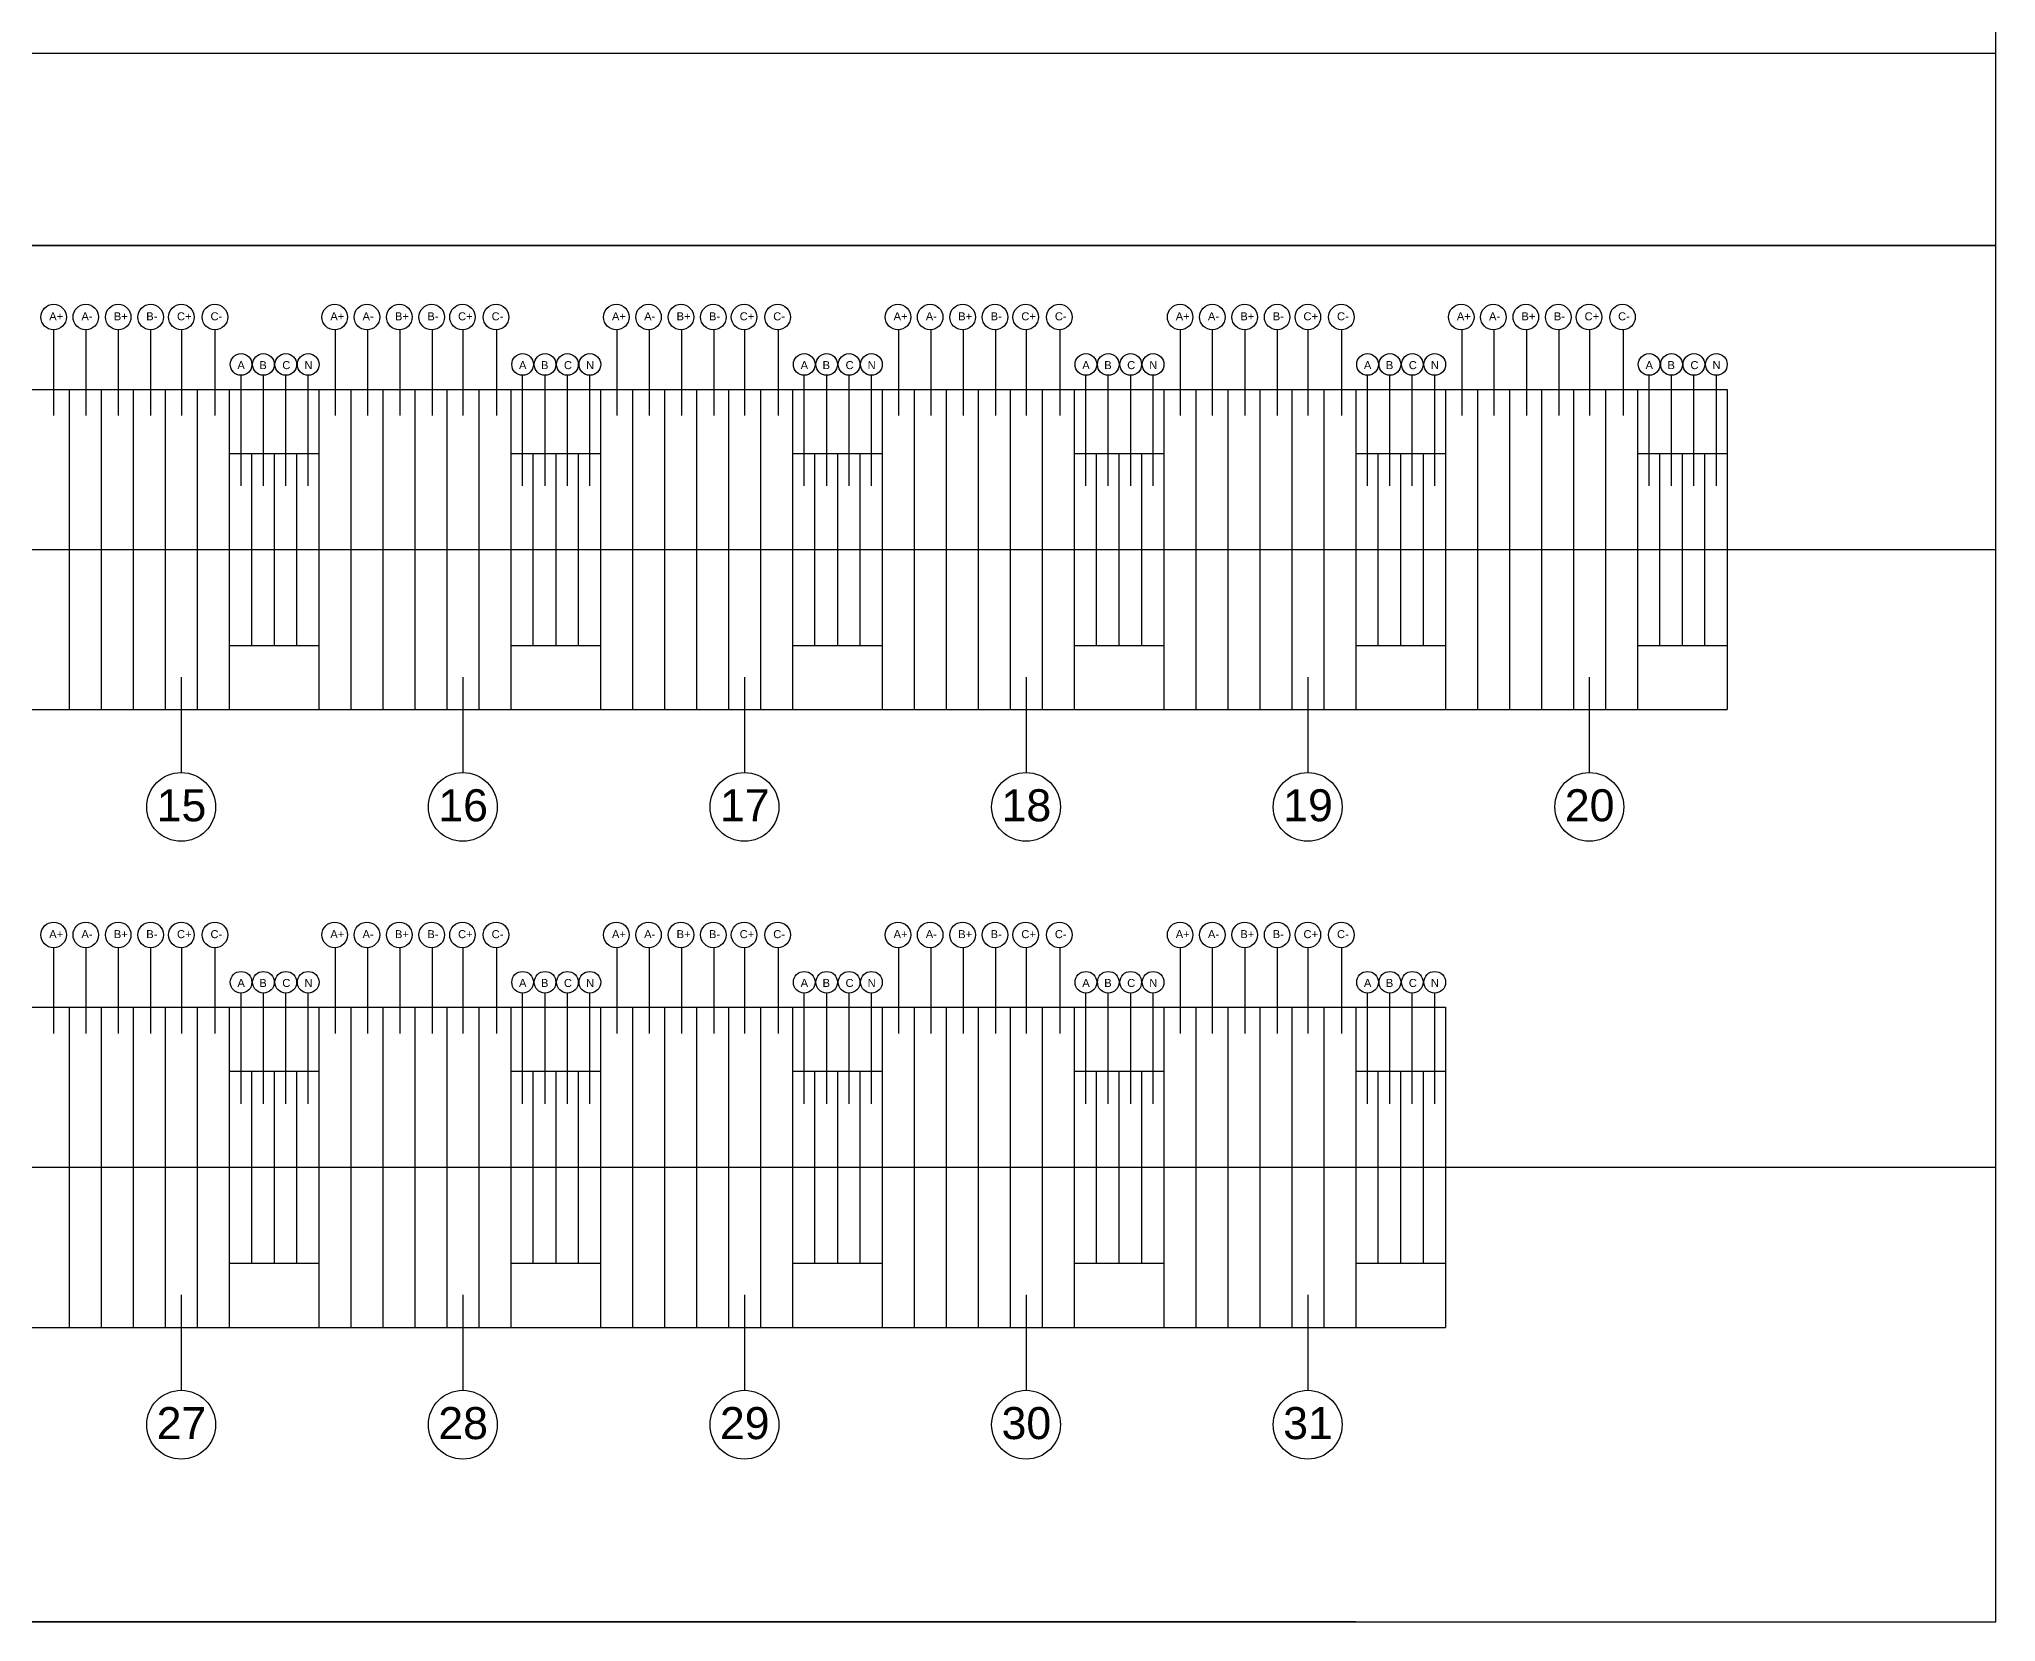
# Model space of a CAD drawing. Header units: millimetres. Extents: x 4250 to 10506, y 600 to 2800.
# Drawn here: x 9807 to 10418, y 600 to 1094 of the extents above; entities that cross this region are included whole.
import ezdxf

# ---------------------------------------------------------------- set-up
doc = ezdxf.new("R2010")
doc.units = ezdxf.units.MM
doc.styles.get("Standard").update_dxf_attribs({"font": 'arial.ttf'})

msp = doc.modelspace()

# ---------------------------------------------------------------- linework, layer by layer
for p, q in [((10418.16, 599.808), (10418.16, 2799.808)), ((9278.16, 1089.808), (10158.16, 1089.808)), ((9278.16, 1029.808), (10158.16, 1029.808)), ((9811.264, 1003.41), (9811.264, 976.652)), ((9821.324, 1003.41), (9821.324, 976.652)), ((9831.452, 1003.41), (9831.452, 976.652)), ((9841.581, 1003.41), (9841.581, 976.652)), ((9851.184, 1003.41), (9851.184, 976.652)), ((9861.663, 1003.41), (9861.663, 976.652)), ((9899.264, 1003.41), (9899.264, 976.652)), ((9909.324, 1003.41), (9909.324, 976.652)), ((9919.452, 1003.41), (9919.452, 976.652)), ((9929.581, 1003.41), (9929.581, 976.652)), ((9939.184, 1003.41), (9939.184, 976.652)), ((9949.663, 1003.41), (9949.663, 976.652)), ((9987.264, 1003.41), (9987.264, 976.652)), ((9997.324, 1003.41), (9997.324, 976.652)), ((10007.452, 1003.41), (10007.452, 976.652)), ((10017.581, 1003.41), (10017.581, 976.652)), ((10027.184, 1003.41), (10027.184, 976.652)), ((10037.663, 1003.41), (10037.663, 976.652)), ((10075.264, 1003.41), (10075.264, 976.652)), ((10085.324, 1003.41), (10085.324, 976.652)), ((10095.452, 1003.41), (10095.452, 976.652)), ((10105.581, 1003.41), (10105.581, 976.652)), ((10115.184, 1003.41), (10115.184, 976.652)), ((10125.663, 1003.41), (10125.663, 976.652)), ((10163.264, 1003.41), (10163.264, 976.652)), ((10173.324, 1003.41), (10173.324, 976.652)), ((10183.452, 1003.41), (10183.452, 976.652)), ((10193.581, 1003.41), (10193.581, 976.652)), ((10203.184, 1003.41), (10203.184, 976.652)), ((10213.663, 1003.41), (10213.663, 976.652)), ((10251.264, 1003.41), (10251.264, 976.652)), ((10261.324, 1003.41), (10261.324, 976.652)), ((10271.452, 1003.41), (10271.452, 976.652)), ((10281.581, 1003.41), (10281.581, 976.652)), ((10291.184, 1003.41), (10291.184, 976.652)), ((10301.663, 1003.41), (10301.663, 976.652)), ((9278.16, 984.808), (10158.16, 984.808)), ((9278.16, 984.808), (10158.16, 984.808)), ((9816.16, 984.808), (9816.16, 884.808)), ((9826.16, 984.808), (9826.16, 884.808)), ((9836.16, 984.808), (9836.16, 884.808)), ((9846.16, 984.808), (9846.16, 884.808)), ((9856.16, 984.808), (9856.16, 884.808)), ((9866.16, 984.808), (9866.16, 884.808)), ((9904.16, 984.808), (9904.16, 884.808)), ((9914.16, 984.808), (9914.16, 884.808)), ((9924.16, 984.808), (9924.16, 884.808)), ((9934.16, 984.808), (9934.16, 884.808)), ((9944.16, 984.808), (9944.16, 884.808)), ((9954.16, 984.808), (9954.16, 884.808)), ((9992.16, 984.808), (9992.16, 884.808)), ((10002.16, 984.808), (10002.16, 884.808)), ((10012.16, 984.808), (10012.16, 884.808)), ((10022.16, 984.808), (10022.16, 884.808)), ((10032.16, 984.808), (10032.16, 884.808)), ((10042.16, 984.808), (10042.16, 884.808)), ((10080.16, 984.808), (10080.16, 884.808)), ((10090.16, 984.808), (10090.16, 884.808)), ((10100.16, 984.808), (10100.16, 884.808)), ((10110.16, 984.808), (10110.16, 884.808)), ((10120.16, 984.808), (10120.16, 884.808)), ((10130.16, 984.808), (10130.16, 884.808)), ((10168.16, 984.808), (10168.16, 884.808)), ((10178.16, 984.808), (10178.16, 884.808)), ((10188.16, 984.808), (10188.16, 884.808)), ((10198.16, 984.808), (10198.16, 884.808)), ((10208.16, 984.808), (10208.16, 884.808)), ((10218.16, 984.808), (10218.16, 884.808)), ((10256.16, 984.808), (10256.16, 884.808)), ((10266.16, 984.808), (10266.16, 884.808)), ((10276.16, 984.808), (10276.16, 884.808)), ((10286.16, 984.808), (10286.16, 884.808)), ((10296.16, 984.808), (10296.16, 884.808)), ((10306.16, 984.808), (10306.16, 884.808)), ((9164.149, 934.808), (10289.554, 934.808)), ((9278.16, 884.808), (10158.16, 884.808)), ((9811.264, 810.41), (9811.264, 783.652)), ((9821.324, 810.41), (9821.324, 783.652)), ((9831.452, 810.41), (9831.452, 783.652)), ((9841.581, 810.41), (9841.581, 783.652)), ((9851.184, 810.41), (9851.184, 783.652)), ((9861.663, 810.41), (9861.663, 783.652)), ((9899.264, 810.41), (9899.264, 783.652)), ((9909.324, 810.41), (9909.324, 783.652)), ((9919.452, 810.41), (9919.452, 783.652)), ((9929.581, 810.41), (9929.581, 783.652)), ((9939.184, 810.41), (9939.184, 783.652)), ((9949.663, 810.41), (9949.663, 783.652)), ((9987.264, 810.41), (9987.264, 783.652)), ((9997.324, 810.41), (9997.324, 783.652)), ((10007.452, 810.41), (10007.452, 783.652)), ((10017.581, 810.41), (10017.581, 783.652)), ((10027.184, 810.41), (10027.184, 783.652)), ((10037.663, 810.41), (10037.663, 783.652)), ((10075.264, 810.41), (10075.264, 783.652)), ((10085.324, 810.41), (10085.324, 783.652)), ((10095.452, 810.41), (10095.452, 783.652)), ((10105.581, 810.41), (10105.581, 783.652)), ((10115.184, 810.41), (10115.184, 783.652)), ((10125.663, 810.41), (10125.663, 783.652)), ((10163.264, 810.41), (10163.264, 783.652)), ((10173.324, 810.41), (10173.324, 783.652)), ((10183.452, 810.41), (10183.452, 783.652)), ((10193.581, 810.41), (10193.581, 783.652)), ((10203.184, 810.41), (10203.184, 783.652)), ((10213.663, 810.41), (10213.663, 783.652)), ((9278.16, 791.808), (10158.16, 791.808)), ((9278.16, 791.808), (10158.16, 791.808)), ((9816.16, 791.808), (9816.16, 691.808)), ((9826.16, 791.808), (9826.16, 691.808)), ((9836.16, 791.808), (9836.16, 691.808)), ((9846.16, 791.808), (9846.16, 691.808)), ((9856.16, 791.808), (9856.16, 691.808)), ((9866.16, 791.808), (9866.16, 691.808)), ((9904.16, 791.808), (9904.16, 691.808)), ((9914.16, 791.808), (9914.16, 691.808)), ((9924.16, 791.808), (9924.16, 691.808)), ((9934.16, 791.808), (9934.16, 691.808)), ((9944.16, 791.808), (9944.16, 691.808)), ((9954.16, 791.808), (9954.16, 691.808)), ((9992.16, 791.808), (9992.16, 691.808)), ((10002.16, 791.808), (10002.16, 691.808)), ((10012.16, 791.808), (10012.16, 691.808)), ((10022.16, 791.808), (10022.16, 691.808)), ((10032.16, 791.808), (10032.16, 691.808)), ((10042.16, 791.808), (10042.16, 691.808)), ((10080.16, 791.808), (10080.16, 691.808)), ((10090.16, 791.808), (10090.16, 691.808)), ((10100.16, 791.808), (10100.16, 691.808)), ((10110.16, 791.808), (10110.16, 691.808)), ((10120.16, 791.808), (10120.16, 691.808)), ((10130.16, 791.808), (10130.16, 691.808)), ((10168.16, 791.808), (10168.16, 691.808)), ((10178.16, 791.808), (10178.16, 691.808)), ((10188.16, 791.808), (10188.16, 691.808)), ((10198.16, 791.808), (10198.16, 691.808)), ((10208.16, 791.808), (10208.16, 691.808)), ((10218.16, 791.808), (10218.16, 691.808)), ((9164.149, 741.808), (10289.554, 741.808)), ((9278.16, 691.808), (10158.16, 691.808)), ((10218.16, 599.808), (9218.16, 599.808))]:
    msp.add_line(p, q)
at = {"color": 1}
for p, q in [((9866.16, 984.808), (9866.16, 884.808)), ((9866.16, 984.808), (9866.16, 884.808)), ((9894.16, 984.808), (9894.16, 884.808)), ((9954.16, 984.808), (9954.16, 884.808)), ((9954.16, 984.808), (9954.16, 884.808)), ((9982.16, 984.808), (9982.16, 884.808)), ((10042.16, 984.808), (10042.16, 884.808)), ((10042.16, 984.808), (10042.16, 884.808)), ((10070.16, 984.808), (10070.16, 884.808)), ((10130.16, 984.808), (10130.16, 884.808)), ((10130.16, 984.808), (10130.16, 884.808)), ((10158.16, 984.808), (10158.16, 884.808)), ((10158.16, 984.808), (10158.16, 884.808)), ((10218.16, 984.808), (10218.16, 884.808)), ((10218.16, 984.808), (10218.16, 884.808)), ((10246.16, 984.808), (10246.16, 884.808)), ((10306.16, 984.808), (10306.16, 884.808)), ((10306.16, 984.808), (10306.16, 884.808)), ((10334.16, 984.808), (10334.16, 884.808)), ((9866.16, 791.808), (9866.16, 691.808)), ((9866.16, 791.808), (9866.16, 691.808)), ((9894.16, 791.808), (9894.16, 691.808)), ((9954.16, 791.808), (9954.16, 691.808)), ((9954.16, 791.808), (9954.16, 691.808)), ((9982.16, 791.808), (9982.16, 691.808)), ((10042.16, 791.808), (10042.16, 691.808)), ((10042.16, 791.808), (10042.16, 691.808)), ((10070.16, 791.808), (10070.16, 691.808)), ((10130.16, 791.808), (10130.16, 691.808)), ((10130.16, 791.808), (10130.16, 691.808)), ((10158.16, 791.808), (10158.16, 691.808)), ((10158.16, 791.808), (10158.16, 691.808)), ((10218.16, 791.808), (10218.16, 691.808)), ((10218.16, 791.808), (10218.16, 691.808)), ((10246.16, 791.808), (10246.16, 691.808))]:
    msp.add_line(p, q, dxfattribs=at)
for centre in [(9811.264, 1007.401), (9821.324, 1007.401), (9831.452, 1007.401), (9841.581, 1007.401), (9851.184, 1007.401), (9861.663, 1007.401), (9899.103, 1007.398), (9909.163, 1007.398), (9919.291, 1007.398), (9929.42, 1007.398), (9939.023, 1007.398), (9949.502, 1007.398), (9987.103, 1007.401), (9997.163, 1007.401), (10007.291, 1007.401), (10017.42, 1007.401), (10027.023, 1007.401), (10037.502, 1007.401), (10075.103, 1007.401), (10085.163, 1007.401), (10095.291, 1007.401), (10105.42, 1007.401), (10115.023, 1007.401), (10125.502, 1007.401), (10163.264, 1007.401), (10173.324, 1007.401), (10183.452, 1007.401), (10193.581, 1007.401), (10203.184, 1007.401), (10213.663, 1007.401), (10251.103, 1007.398), (10261.163, 1007.398), (10271.291, 1007.398), (10281.42, 1007.398), (10291.023, 1007.398), (10301.502, 1007.398), (9811.264, 814.401), (9821.324, 814.401), (9831.452, 814.401), (9841.581, 814.401), (9851.184, 814.401), (9861.663, 814.401), (9899.103, 814.398), (9909.163, 814.398), (9919.291, 814.398), (9929.42, 814.398), (9939.023, 814.398), (9949.502, 814.398), (9987.103, 814.401), (9997.163, 814.401), (10007.291, 814.401), (10017.42, 814.401), (10027.023, 814.401), (10037.502, 814.401), (10075.103, 814.401), (10085.163, 814.401), (10095.291, 814.401), (10105.42, 814.401), (10115.023, 814.401), (10125.502, 814.401), (10163.264, 814.401), (10173.324, 814.401), (10183.452, 814.401), (10193.581, 814.401), (10203.184, 814.401), (10213.663, 814.401)]:
    msp.add_circle(centre, 3.991)
at = {"layer": 'Defpoints'}
for p, q in [((10158.16, 1089.808), (10418.16, 1089.808)), ((10418.16, 1029.808), (9278.16, 1029.808)), ((9278.16, 1029.808), (10418.16, 1029.808)), ((9869.822, 954.651), (9869.822, 989.208)), ((9876.822, 954.651), (9876.822, 989.208)), ((9883.822, 954.651), (9883.822, 989.208)), ((9890.822, 954.651), (9890.822, 989.208)), ((9957.822, 954.651), (9957.822, 989.208)), ((9964.822, 954.651), (9964.822, 989.208)), ((9971.822, 954.651), (9971.822, 989.208)), ((9978.822, 954.651), (9978.822, 989.208)), ((10045.822, 954.651), (10045.822, 989.208)), ((10052.822, 954.651), (10052.822, 989.208)), ((10059.822, 954.651), (10059.822, 989.208)), ((10066.822, 954.651), (10066.822, 989.208)), ((10133.822, 954.651), (10133.822, 989.208)), ((10140.822, 954.651), (10140.822, 989.208)), ((10147.822, 954.651), (10147.822, 989.208)), ((10154.822, 954.651), (10154.822, 989.208)), ((10158.16, 984.808), (10334.16, 984.808)), ((10221.822, 954.651), (10221.822, 989.208)), ((10228.822, 954.651), (10228.822, 989.208)), ((10235.822, 954.651), (10235.822, 989.208)), ((10242.822, 954.651), (10242.822, 989.208)), ((10309.822, 954.651), (10309.822, 989.208)), ((10316.822, 954.651), (10316.822, 989.208)), ((10323.822, 954.651), (10323.822, 989.208)), ((10330.822, 954.651), (10330.822, 989.208)), ((9866.16, 964.808), (9894.16, 964.808)), ((9873.16, 904.808), (9873.16, 964.808)), ((9880.16, 964.808), (9880.16, 904.808)), ((9887.16, 964.808), (9887.16, 904.808)), ((9894.16, 964.808), (9894.16, 904.808)), ((9954.16, 964.808), (9982.16, 964.808)), ((9961.16, 904.808), (9961.16, 964.808)), ((9968.16, 964.808), (9968.16, 904.808)), ((9975.16, 964.808), (9975.16, 904.808)), ((9982.16, 964.808), (9982.16, 904.808)), ((10042.16, 964.808), (10070.16, 964.808)), ((10049.16, 904.808), (10049.16, 964.808)), ((10056.16, 964.808), (10056.16, 904.808)), ((10063.16, 964.808), (10063.16, 904.808)), ((10070.16, 964.808), (10070.16, 904.808)), ((10130.16, 964.808), (10158.16, 964.808)), ((10137.16, 904.808), (10137.16, 964.808)), ((10144.16, 964.808), (10144.16, 904.808)), ((10151.16, 964.808), (10151.16, 904.808)), ((10158.16, 964.808), (10158.16, 904.808)), ((10218.16, 964.808), (10246.16, 964.808)), ((10225.16, 904.808), (10225.16, 964.808)), ((10232.16, 964.808), (10232.16, 904.808)), ((10239.16, 964.808), (10239.16, 904.808)), ((10246.16, 964.808), (10246.16, 904.808)), ((10306.16, 964.808), (10334.16, 964.808)), ((10313.16, 904.808), (10313.16, 964.808)), ((10320.16, 964.808), (10320.16, 904.808)), ((10327.16, 964.808), (10327.16, 904.808)), ((10334.16, 964.808), (10334.16, 904.808)), ((10289.554, 934.808), (10418.16, 934.808)), ((9866.16, 904.808), (9894.16, 904.808)), ((9954.16, 904.808), (9982.16, 904.808)), ((10042.16, 904.808), (10070.16, 904.808)), ((10130.16, 904.808), (10158.16, 904.808)), ((10218.16, 904.808), (10246.16, 904.808)), ((10306.16, 904.808), (10334.16, 904.808)), ((9851.13, 894.922), (9851.13, 865.134)), ((9939.13, 894.922), (9939.13, 865.134)), ((10027.13, 894.922), (10027.13, 865.134)), ((10115.13, 894.922), (10115.13, 865.134)), ((10203.13, 894.922), (10203.13, 865.134)), ((10291.13, 894.922), (10291.13, 865.134)), ((10158.16, 884.808), (10334.16, 884.808)), ((9869.822, 761.651), (9869.822, 796.208)), ((9876.822, 761.651), (9876.822, 796.208)), ((9883.822, 761.651), (9883.822, 796.208)), ((9890.822, 761.651), (9890.822, 796.208)), ((9957.822, 761.651), (9957.822, 796.208)), ((9964.822, 761.651), (9964.822, 796.208)), ((9971.822, 761.651), (9971.822, 796.208)), ((9978.822, 761.651), (9978.822, 796.208)), ((10045.822, 761.651), (10045.822, 796.208)), ((10052.822, 761.651), (10052.822, 796.208)), ((10059.822, 761.651), (10059.822, 796.208)), ((10066.822, 761.651), (10066.822, 796.208)), ((10133.822, 761.651), (10133.822, 796.208)), ((10140.822, 761.651), (10140.822, 796.208)), ((10147.822, 761.651), (10147.822, 796.208)), ((10154.822, 761.651), (10154.822, 796.208)), ((10221.822, 761.651), (10221.822, 796.208)), ((10228.822, 761.651), (10228.822, 796.208)), ((10235.822, 761.651), (10235.822, 796.208)), ((10242.822, 761.651), (10242.822, 796.208)), ((10158.16, 791.808), (10246.16, 791.808)), ((9866.16, 771.808), (9894.16, 771.808)), ((9873.16, 711.808), (9873.16, 771.808)), ((9880.16, 771.808), (9880.16, 711.808)), ((9887.16, 771.808), (9887.16, 711.808)), ((9894.16, 771.808), (9894.16, 711.808)), ((9954.16, 771.808), (9982.16, 771.808)), ((9961.16, 711.808), (9961.16, 771.808)), ((9968.16, 771.808), (9968.16, 711.808)), ((9975.16, 771.808), (9975.16, 711.808)), ((9982.16, 771.808), (9982.16, 711.808)), ((10042.16, 771.808), (10070.16, 771.808)), ((10049.16, 711.808), (10049.16, 771.808)), ((10056.16, 771.808), (10056.16, 711.808)), ((10063.16, 771.808), (10063.16, 711.808)), ((10070.16, 771.808), (10070.16, 711.808)), ((10130.16, 771.808), (10158.16, 771.808)), ((10137.16, 711.808), (10137.16, 771.808)), ((10144.16, 771.808), (10144.16, 711.808)), ((10151.16, 771.808), (10151.16, 711.808)), ((10158.16, 771.808), (10158.16, 711.808)), ((10218.16, 771.808), (10246.16, 771.808)), ((10225.16, 711.808), (10225.16, 771.808)), ((10232.16, 771.808), (10232.16, 711.808)), ((10239.16, 771.808), (10239.16, 711.808)), ((10246.16, 771.808), (10246.16, 711.808)), ((10289.554, 741.808), (10418.16, 741.808)), ((9866.16, 711.808), (9894.16, 711.808)), ((9954.16, 711.808), (9982.16, 711.808)), ((10042.16, 711.808), (10070.16, 711.808)), ((10130.16, 711.808), (10158.16, 711.808)), ((10218.16, 711.808), (10246.16, 711.808)), ((9851.13, 701.922), (9851.13, 672.134)), ((9939.13, 701.922), (9939.13, 672.134)), ((10027.13, 701.922), (10027.13, 672.134)), ((10115.13, 701.922), (10115.13, 672.134)), ((10203.13, 701.922), (10203.13, 672.134)), ((10158.16, 691.808), (10246.16, 691.808)), ((9218.16, 599.808), (10418.16, 599.808))]:
    msp.add_line(p, q, dxfattribs=at)
for centre, radius in [((9869.822, 992.596), 3.388), ((9876.822, 992.596), 3.388), ((9883.822, 992.596), 3.388), ((9890.822, 992.596), 3.388), ((9957.822, 992.596), 3.388), ((9964.822, 992.596), 3.388), ((9971.822, 992.596), 3.388), ((9978.822, 992.596), 3.388), ((10045.822, 992.596), 3.388), ((10052.822, 992.596), 3.388), ((10059.822, 992.596), 3.388), ((10066.822, 992.596), 3.388), ((10133.822, 992.596), 3.388), ((10140.822, 992.596), 3.388), ((10147.822, 992.596), 3.388), ((10154.822, 992.596), 3.388), ((10221.822, 992.596), 3.388), ((10228.822, 992.596), 3.388), ((10235.822, 992.596), 3.388), ((10242.822, 992.596), 3.388), ((10309.822, 992.596), 3.388), ((10316.822, 992.596), 3.388), ((10323.822, 992.596), 3.388), ((10330.822, 992.596), 3.388), ((9851.13, 854.382), 10.752), ((9939.13, 854.382), 10.752), ((10027.13, 854.382), 10.752), ((10115.13, 854.382), 10.752), ((10203.13, 854.382), 10.752), ((10291.13, 854.382), 10.752), ((9869.822, 799.596), 3.388), ((9876.822, 799.596), 3.388), ((9883.822, 799.596), 3.388), ((9890.822, 799.596), 3.388), ((9957.822, 799.596), 3.388), ((9964.822, 799.596), 3.388), ((9971.822, 799.596), 3.388), ((9978.822, 799.596), 3.388), ((10045.822, 799.596), 3.388), ((10052.822, 799.596), 3.388), ((10059.822, 799.596), 3.388), ((10066.822, 799.596), 3.388), ((10133.822, 799.596), 3.388), ((10140.822, 799.596), 3.388), ((10147.822, 799.596), 3.388), ((10154.822, 799.596), 3.388), ((10221.822, 799.596), 3.388), ((10228.822, 799.596), 3.388), ((10235.822, 799.596), 3.388), ((10242.822, 799.596), 3.388), ((9851.13, 661.382), 10.752), ((9939.13, 661.382), 10.752), ((10027.13, 661.382), 10.752), ((10115.13, 661.382), 10.752), ((10203.13, 661.382), 10.752)]:
    msp.add_circle(centre, radius, dxfattribs=at)

# ---------------------------------------------------------------- texts
at = {"char_height": 2.5, "attachment_point": 1}
for s, insert in [('A+', (9809.889, 1008.887)), ('A-', (9819.949, 1008.887)), ('B+', (9830.077, 1008.887)), ('B-', (9840.206, 1008.887)), ('C+', (9849.809, 1008.887)), ('C-', (9860.288, 1008.887)), ('A+', (9897.728, 1008.883)), ('A-', (9907.788, 1008.883)), ('B+', (9917.916, 1008.883)), ('B-', (9928.045, 1008.883)), ('C+', (9937.648, 1008.883)), ('C-', (9948.127, 1008.883)), ('A+', (9985.728, 1008.887)), ('A-', (9995.788, 1008.887)), ('B+', (10005.916, 1008.887)), ('B-', (10016.045, 1008.887)), ('C+', (10025.648, 1008.887)), ('C-', (10036.127, 1008.887)), ('A+', (10073.728, 1008.887)), ('A-', (10083.788, 1008.887)), ('B+', (10093.916, 1008.887)), ('B-', (10104.045, 1008.887)), ('C+', (10113.648, 1008.887)), ('C-', (10124.127, 1008.887)), ('A+', (10161.889, 1008.887)), ('A-', (10171.949, 1008.887)), ('B+', (10182.077, 1008.887)), ('B-', (10192.206, 1008.887)), ('C+', (10201.809, 1008.887)), ('C-', (10212.288, 1008.887)), ('A+', (10249.728, 1008.883)), ('A-', (10259.788, 1008.883)), ('B+', (10269.916, 1008.883)), ('B-', (10280.045, 1008.883)), ('C+', (10289.648, 1008.883)), ('C-', (10300.127, 1008.883)), ('A+', (9809.889, 815.887)), ('A-', (9819.949, 815.887)), ('B+', (9830.077, 815.887)), ('B-', (9840.206, 815.887)), ('C+', (9849.809, 815.887)), ('C-', (9860.288, 815.887)), ('A+', (9897.728, 815.883)), ('A-', (9907.788, 815.883)), ('B+', (9917.916, 815.883)), ('B-', (9928.045, 815.883)), ('C+', (9937.648, 815.883)), ('C-', (9948.127, 815.883)), ('A+', (9985.728, 815.887)), ('A-', (9995.788, 815.887)), ('B+', (10005.916, 815.887)), ('B-', (10016.045, 815.887)), ('C+', (10025.648, 815.887)), ('C-', (10036.127, 815.887)), ('A+', (10073.728, 815.887)), ('A-', (10083.788, 815.887)), ('B+', (10093.916, 815.887)), ('B-', (10104.045, 815.887)), ('C+', (10113.648, 815.887)), ('C-', (10124.127, 815.887)), ('A+', (10161.889, 815.887)), ('A-', (10171.949, 815.887)), ('B+', (10182.077, 815.887)), ('B-', (10192.206, 815.887)), ('C+', (10201.809, 815.887)), ('C-', (10212.288, 815.887))]:
    msp.add_mtext_dynamic_manual_height_columns(s, width=7.77997, gutter_width=12.5, heights=[0], dxfattribs=dict(at, insert=insert))
at = {"layer": 'Defpoints', "attachment_point": 1}
for s, width, insert, char_height in [('A', 5.05879, (9868.69, 993.638), 2.5), ('B', 5.05879, (9875.545, 993.638), 2.5), ('C', 5.05879, (9882.723, 993.638), 2.5), ('N', 5.05879, (9889.624, 993.638), 2.5), ('A', 5.05879, (9956.69, 993.638), 2.5), ('B', 5.05879, (9963.545, 993.638), 2.5), ('C', 5.05879, (9970.723, 993.638), 2.5), ('N', 5.05879, (9977.624, 993.638), 2.5), ('A', 5.05879, (10044.69, 993.638), 2.5), ('B', 5.05879, (10051.545, 993.638), 2.5), ('C', 5.05879, (10058.723, 993.638), 2.5), ('N', 5.05879, (10065.624, 993.638), 2.5), ('A', 5.05879, (10132.69, 993.638), 2.5), ('B', 5.05879, (10139.545, 993.638), 2.5), ('C', 5.05879, (10146.723, 993.638), 2.5), ('N', 5.05879, (10153.624, 993.638), 2.5), ('A', 5.05879, (10220.69, 993.638), 2.5), ('B', 5.05879, (10227.545, 993.638), 2.5), ('C', 5.05879, (10234.723, 993.638), 2.5), ('N', 5.05879, (10241.624, 993.638), 2.5), ('A', 5.05879, (10308.69, 993.638), 2.5), ('B', 5.05879, (10315.545, 993.638), 2.5), ('C', 5.05879, (10322.723, 993.638), 2.5), ('N', 5.05879, (10329.624, 993.638), 2.5), ('15', 13.87061, (9843.458, 859.893), 10), ('16', 13.87061, (9931.458, 859.893), 10), ('17', 13.87061, (10019.458, 859.893), 10), ('18', 13.87061, (10107.458, 859.893), 10), ('19', 13.87061, (10195.458, 859.893), 10), ('20', 13.87061, (10283.458, 859.893), 10), ('A', 5.05879, (9868.69, 800.638), 2.5), ('B', 5.05879, (9875.545, 800.638), 2.5), ('C', 5.05879, (9882.723, 800.638), 2.5), ('N', 5.05879, (9889.624, 800.638), 2.5), ('A', 5.05879, (9956.69, 800.638), 2.5), ('B', 5.05879, (9963.545, 800.638), 2.5), ('C', 5.05879, (9970.723, 800.638), 2.5), ('N', 5.05879, (9977.624, 800.638), 2.5), ('A', 5.05879, (10044.69, 800.638), 2.5), ('B', 5.05879, (10051.545, 800.638), 2.5), ('C', 5.05879, (10058.723, 800.638), 2.5), ('N', 5.05879, (10065.624, 800.638), 2.5), ('A', 5.05879, (10132.69, 800.638), 2.5), ('B', 5.05879, (10139.545, 800.638), 2.5), ('C', 5.05879, (10146.723, 800.638), 2.5), ('N', 5.05879, (10153.624, 800.638), 2.5), ('A', 5.05879, (10220.69, 800.638), 2.5), ('B', 5.05879, (10227.545, 800.638), 2.5), ('C', 5.05879, (10234.723, 800.638), 2.5), ('N', 5.05879, (10241.624, 800.638), 2.5), ('27', 13.87061, (9843.458, 666.893), 10), ('28', 13.87061, (9931.458, 666.893), 10), ('29', 13.87061, (10019.458, 666.893), 10), ('30', 13.87061, (10107.458, 666.893), 10), ('31', 13.87061, (10195.458, 666.893), 10)]:
    msp.add_mtext_dynamic_manual_height_columns(s, width=width, gutter_width=12.5, heights=[0], dxfattribs=dict(at, insert=insert, char_height=char_height))

doc.saveas('drawing.dxf')
